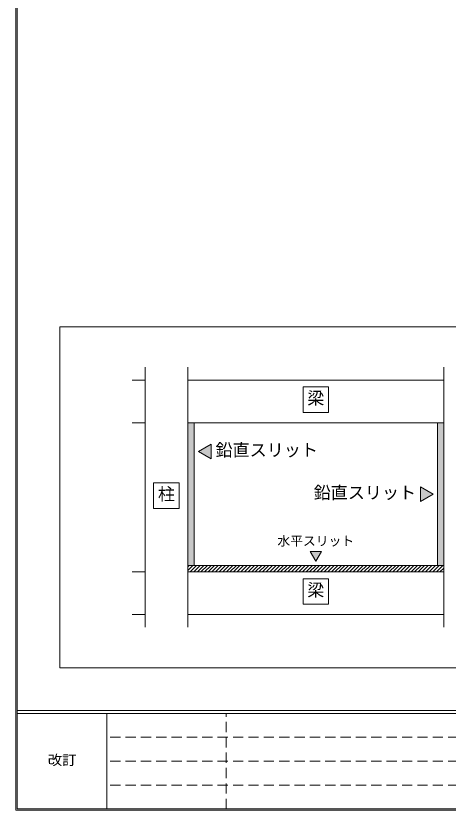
# Model space of a CAD drawing. Units: millimetres at full size, sheet at 1:2; details may follow other scales. Extents: x -891 to 891, y -194 to 194.
# Drawn here: x 330.3 to 431.6, y -194.2 to -7.9 of the extents above; entities that cross this region are included whole.
import ezdxf
from ezdxf.enums import TextEntityAlignment as Align

# ---------------------------------------------------------------- set-up
doc = ezdxf.new("R2010")
doc.units = ezdxf.units.MM
doc.header["$LTSCALE"] = 2
doc.linetypes.add('DASHED1', pattern=[1.8, 1.2, -0.6])
doc.layers.add('0-0_', color=7, linetype='Continuous', lineweight=9)
doc.styles.add('ＭＳ ゴシック', font='')
doc.styles.get('ＭＳ ゴシック').set_extended_font_data('MS Gothic')

msp = doc.modelspace()

# ---------------------------------------------------------------- linework, layer by layer
at = {"layer": '0-0_'}
for p, q in [((330.56, -193.9), (330.56, 193.9)), ((460.56, -80.8), (340.56, -80.8)), ((340.56, -80.8), (340.56, -160.8)), ((360.56, -90.3), (360.56, -151.3)), ((370.56, -90.3), (370.56, -151.3)), ((430.56, -90.3), (430.56, -151.3)), ((357.56, -93.3), (360.56, -93.3)), ((370.56, -93.3), (430.56, -93.3)), ((403.56, -94.9), (397.56, -94.9)), ((403.56, -100.9), (403.56, -94.9)), ((357.56, -103.3), (360.56, -103.3)), ((370.56, -103.3), (430.56, -103.3)), ((372.06, -103.3), (372.06, -136.8)), ((429.06, -103.3), (429.06, -136.8)), ((376.06, -108.318), (373.06, -110.05)), ((376.06, -111.782), (376.06, -108.318)), ((373.06, -110.05), (376.06, -111.782)), ((368.56, -117.4), (362.56, -117.4)), ((368.56, -123.4), (368.56, -117.4)), ((425.06, -118.318), (428.06, -120.05)), ((425.06, -121.782), (425.06, -118.318)), ((428.06, -120.05), (425.06, -121.782)), ((370.56, -136.8), (430.56, -136.8)), ((370.56, -138.001), (371.761, -136.8)), ((370.56, -137.153), (370.913, -136.8)), ((371.11, -138.3), (372.61, -136.8)), ((371.958, -138.3), (373.458, -136.8)), ((372.807, -138.3), (374.307, -136.8)), ((373.655, -138.3), (375.155, -136.8)), ((374.504, -138.3), (376.004, -136.8)), ((375.352, -138.3), (376.852, -136.8)), ((376.201, -138.3), (377.701, -136.8)), ((377.049, -138.3), (378.549, -136.8)), ((377.898, -138.3), (379.398, -136.8)), ((378.746, -138.3), (380.246, -136.8)), ((379.595, -138.3), (381.095, -136.8)), ((380.443, -138.3), (381.943, -136.8)), ((381.292, -138.3), (382.792, -136.8)), ((382.14, -138.3), (383.64, -136.8)), ((382.989, -138.3), (384.489, -136.8)), ((383.838, -138.3), (385.338, -136.8)), ((384.686, -138.3), (386.186, -136.8)), ((385.535, -138.3), (387.035, -136.8)), ((386.383, -138.3), (387.883, -136.8)), ((387.232, -138.3), (388.732, -136.8)), ((388.08, -138.3), (389.58, -136.8)), ((388.929, -138.3), (390.429, -136.8)), ((389.777, -138.3), (391.277, -136.8)), ((390.626, -138.3), (392.126, -136.8)), ((391.474, -138.3), (392.974, -136.8)), ((392.323, -138.3), (393.823, -136.8)), ((393.171, -138.3), (394.671, -136.8)), ((394.02, -138.3), (395.52, -136.8)), ((394.868, -138.3), (396.368, -136.8)), ((395.717, -138.3), (397.217, -136.8)), ((396.565, -138.3), (398.065, -136.8)), ((397.414, -138.3), (398.914, -136.8)), ((398.263, -138.3), (399.763, -136.8)), ((399.111, -138.3), (400.611, -136.8)), ((399.96, -138.3), (401.46, -136.8)), ((400.808, -138.3), (402.308, -136.8)), ((401.657, -138.3), (403.157, -136.8)), ((402.505, -138.3), (404.005, -136.8)), ((403.354, -138.3), (404.854, -136.8)), ((404.202, -138.3), (405.702, -136.8)), ((405.051, -138.3), (406.551, -136.8)), ((405.899, -138.3), (407.399, -136.8)), ((406.748, -138.3), (408.248, -136.8)), ((407.596, -138.3), (409.096, -136.8)), ((408.445, -138.3), (409.945, -136.8)), ((409.293, -138.3), (410.793, -136.8)), ((410.142, -138.3), (411.642, -136.8)), ((410.99, -138.3), (412.49, -136.8)), ((411.839, -138.3), (413.339, -136.8)), ((412.687, -138.3), (414.187, -136.8)), ((413.536, -138.3), (415.036, -136.8)), ((414.385, -138.3), (415.885, -136.8)), ((415.233, -138.3), (416.733, -136.8)), ((416.082, -138.3), (417.582, -136.8)), ((416.93, -138.3), (418.43, -136.8)), ((417.779, -138.3), (419.279, -136.8)), ((418.627, -138.3), (420.127, -136.8)), ((419.476, -138.3), (420.976, -136.8)), ((420.324, -138.3), (421.824, -136.8)), ((421.173, -138.3), (422.673, -136.8)), ((422.021, -138.3), (423.521, -136.8)), ((422.87, -138.3), (424.37, -136.8)), ((423.718, -138.3), (425.218, -136.8)), ((424.567, -138.3), (426.067, -136.8)), ((425.415, -138.3), (426.915, -136.8)), ((426.264, -138.3), (427.764, -136.8)), ((427.112, -138.3), (428.612, -136.8)), ((427.961, -138.3), (429.461, -136.8)), ((428.81, -138.3), (430.31, -136.8)), ((429.658, -138.3), (430.56, -137.398)), ((357.56, -138.3), (360.56, -138.3)), ((370.56, -138.3), (430.56, -138.3)), ((430.507, -138.3), (430.56, -138.247)), ((403.56, -139.9), (397.56, -139.9)), ((403.56, -145.9), (403.56, -139.9)), ((357.56, -148.3), (360.56, -148.3)), ((370.56, -148.3), (430.56, -148.3)), ((890.56, -170.8), (330.56, -170.8)), ((890.56, -171.5), (330.56, -171.5)), ((351.56, -193.9), (351.56, -171.5)), ((330.28, -194.18), (890.84, -194.18))]:
    msp.add_line(p, q, dxfattribs=at)
at = {"layer": '0-0_', "linetype": 'DASHED1'}
for p, q in [((379.56, -193.9), (379.56, -171.5)), ((491.56, -177.1), (351.56, -177.1)), ((491.56, -182.7), (351.56, -182.7)), ((491.56, -188.3), (351.56, -188.3))]:
    msp.add_line(p, q, dxfattribs=at)
at = {"layer": '0-0_'}
for points in [[(890.84, 194.18), (330.28, 194.18), (330.28, -194.18)], [(890.56, 193.9), (890.56, -193.9), (330.56, -193.9)], [(340.56, -160.8), (460.56, -160.8), (460.56, -80.8)], [(397.56, -94.9), (397.56, -100.9), (403.56, -100.9)], [(362.56, -117.4), (362.56, -123.4), (368.56, -123.4)], [(397.56, -139.9), (397.56, -145.9), (403.56, -145.9)]]:
    msp.add_lwpolyline(points, dxfattribs=at)
msp.add_lwpolyline([(401.859, -133.55), (399.261, -133.55), (400.56, -135.8)], close=True, dxfattribs=at)
at = {"layer": '0-0_', "color": 1}
for points in [[(370.56, -103.3), (370.56, -136.8), (372.06, -103.3), (372.06, -136.8)], [(429.06, -103.3), (429.06, -136.8), (430.56, -103.3), (430.56, -136.8)], [(373.06, -110.05), (376.06, -111.782), (376.06, -108.318)], [(428.06, -120.05), (425.06, -121.782), (425.06, -118.318)]]:
    msp.add_solid(points, dxfattribs=at)
at = {"layer": '0-0_', "color": 178}
msp.add_solid([(400.56, -135.8), (401.859, -133.55), (399.261, -133.55)], dxfattribs=at)

# ---------------------------------------------------------------- texts
at = {"layer": '0-0_', "style": 'ＭＳ ゴシック'}
for s, height, p in [('梁', 2.933, (398.56, -99.9)), ('鉛直スリット', 2.933, (377.06, -112.05)), ('柱', 2.933, (363.56, -122.4)), ('鉛直スリット', 2.933, (400.06, -122.05)), ('水平スリット', 2.199, (391.56, -132.8)), ('梁', 2.933, (398.56, -144.9))]:
    msp.add_text(s, height=height, dxfattribs=at).set_placement(p, align=Align.BOTTOM_LEFT)
at = {"layer": '0-0_', "style": 'ＭＳ ゴシック', "width": 1.05}
msp.add_text('改訂', height=2.346, dxfattribs=at).set_placement((337.76, -184.3), align=Align.BOTTOM_LEFT)

doc.saveas('drawing.dxf')
